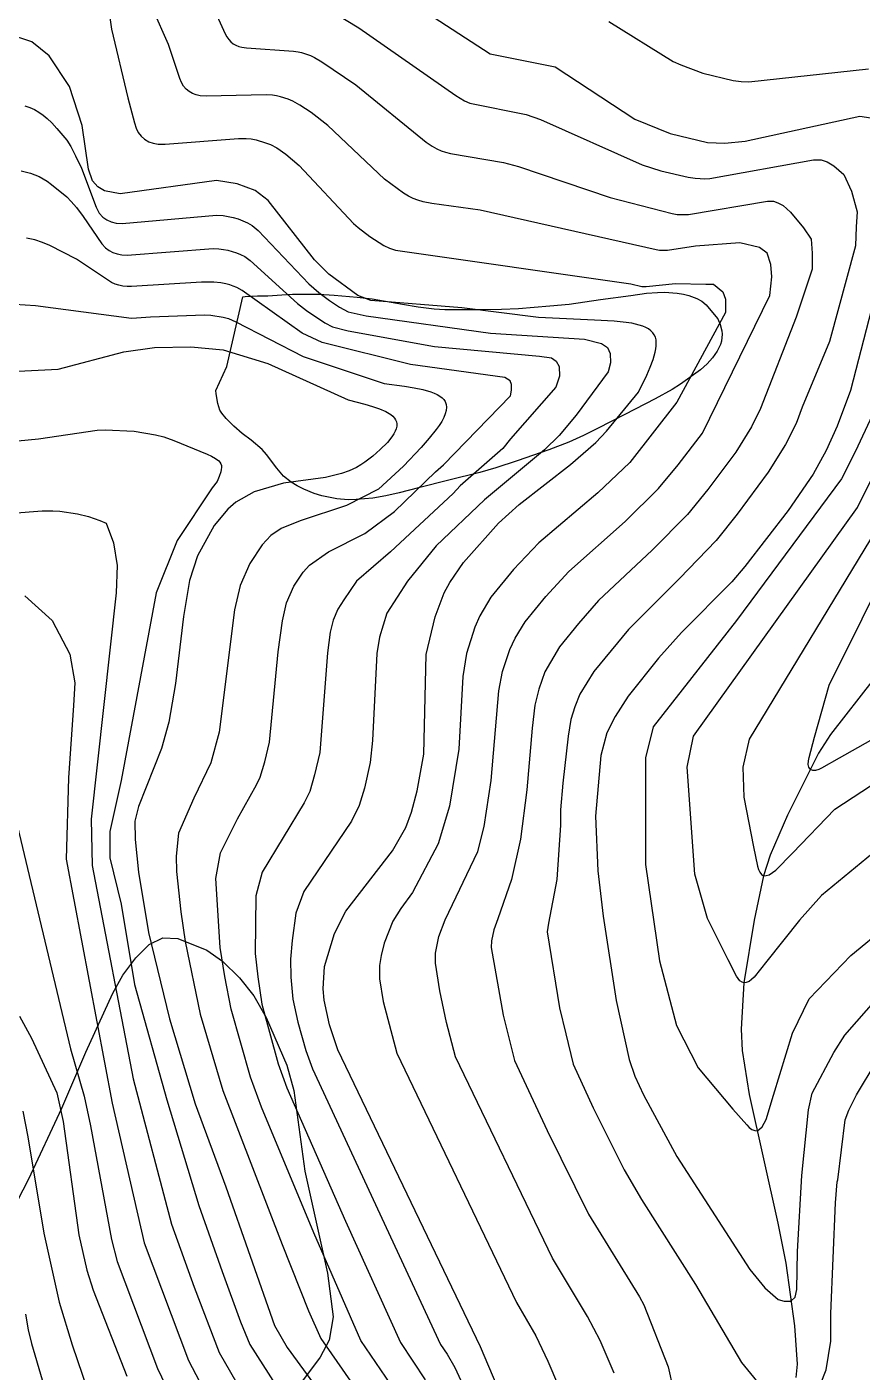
# Model space of a CAD drawing. Extents: x 197794 to 200030, y 561152 to 563931.
# Drawn here: x 198070.8 to 198212.3, y 562998.3 to 563226.1 of the extents above; entities that cross this region are included whole.
import ezdxf

# ---------------------------------------------------------------- set-up
doc = ezdxf.new("R2010")
doc.units = 0
for name, color, linetype in [('E0022112', 5, 'CONTINUOUS'), ('F0017111', 30, 'CONTINUOUS'), ('F0017114', 7, 'CONTINUOUS'), ('G0037213', 32, 'CONTINUOUS')]:
    doc.layers.add(name, color=color, linetype=linetype)

msp = doc.modelspace()

# ---------------------------------------------------------------- linework, layer by layer
at = {"layer": 'E0022112', "flags": 128}
msp.add_lwpolyline([(198214.35, 563115.77), (198206.92, 563106.32), (198204.9, 563103.12), (198199.64, 563092.64), (198196.73, 563085.84), (198195.55, 563082.37), (198193.97, 563074.88), (198192.27, 563064.23), (198191.78, 563056.43), (198191.97, 563052.77), (198193.13, 563045.34), (198198, 563023.55), (198199.35, 563016.78), (198200.81, 563006.17), (198201.29, 562999.66), (198201.069, 562997.452)], dxfattribs=at)
at = {"layer": 'F0017111'}
for points, elevation in [([(198170.28, 562998.18), (198167.9, 563003.69), (198165.78, 563007.78), (198159.81, 563017.62), (198143.4, 563051.71), (198141.88, 563057.52), (198140.75, 563062.89), (198139.99, 563067.57), (198140.01, 563069.28), (198140.58, 563072.09), (198141.66, 563074.91), (198147.2, 563086.47), (198148.26, 563090.73), (198149.41, 563098.51), (198150.75, 563113.68), (198151.38, 563116.98), (198152.59, 563120.67), (198153.5, 563122.58), (198155.21, 563125.35), (198158.71, 563129.65), (198162.57, 563133.87), (198172.12, 563142.35), (198177.81, 563147.93), (198181.14, 563151.92), (198185.268, 563157.315), (198196.647, 563180.618), (198196.966, 563183.801), (198196.807, 563185.87), (198196.17, 563187.779), (198194.895, 563188.734), (198191.551, 563189.53), (198184.071, 563188.95), (198179.29, 563188.221), (198178.84, 563188.208), (198178.426, 563188.218), (198177.975, 563188.255), (198177.371, 563188.352), (198147.571, 563195.08), (198139.355, 563196.183), (198137.904, 563196.461), (198136.998, 563196.735), (198136.213, 563197.056), (198135.441, 563197.442), (198134.605, 563197.944), (198131.366, 563200.315), (198121.736, 563209.409), (198118.956, 563211.575), (198116.999, 563212.866), (198115.812, 563213.523), (198115.052, 563213.852), (198113.737, 563214.274), (198113.07, 563214.432), (198112.37, 563214.545), (198111.34, 563214.599), (198101.148, 563214.378), (198100.145, 563214.441), (198099.459, 563214.579), (198098.826, 563214.805), (198098.246, 563215.137), (198097.741, 563215.569), (198097.325, 563216.082), (198096.989, 563216.658), (198096.692, 563217.369), (198094.764, 563223.099), (198089.431, 563235.112)], 365), ([(198084.605, 563229.31), (198085.115, 563225.714), (198087.879, 563214.086), (198088.98, 563209.872), (198089.287, 563208.964), (198089.654, 563208.239), (198090.129, 563207.596), (198090.721, 563207.06), (198091.415, 563206.658), (198092.181, 563206.396), (198093.013, 563206.255), (198094.207, 563206.232), (198106.646, 563207.215), (198107.936, 563207.217), (198108.796, 563207.116), (198109.609, 563206.954), (198111.207, 563206.489), (198112.049, 563206.158), (198113.113, 563205.606), (198114.653, 563204.561), (198116.914, 563202.604), (198126.125, 563192.799), (198126.908, 563192.111), (198128.893, 563190.629), (198131.277, 563189.096), (198132.227, 563188.625), (198133.218, 563188.292), (198173.101, 563182.58), (198174.976, 563182.154), (198175.221, 563182.127), (198175.69, 563182.112), (198180.685, 563182.629), (198185.818, 563182.528), (198187.092, 563182.528), (198188.684, 563181.255), (198189.162, 563179.982), (198189.162, 563177.754), (198180.879, 563162.58), (198172.95, 563152.32), (198167.51, 563147.18), (198157.51, 563138.76), (198153.22, 563134.2), (198149.4, 563129.54), (198147.5, 563126.41), (198146.65, 563124.45), (198145.27, 563120), (198144.65, 563116.09), (198143.96, 563103.81), (198142.35, 563094.16), (198140.46, 563087.77), (198136.09, 563079.56), (198134.11, 563076.86), (198132.75, 563074.71), (198131.31, 563070.94), (198130.78, 563068.88), (198130.54, 563067.2), (198130.51, 563064.93), (198131.16, 563061.06), (198133.44, 563052.32), (198153.72, 563010.14), (198157.02, 563004.48), (198159.02, 563000.2), (198160.84, 562995.96)], 370), ([(198102.367, 563229.238), (198104.379, 563224.936), (198104.667, 563224.402), (198104.965, 563223.97), (198105.316, 563223.581), (198105.726, 563223.245), (198106.187, 563222.976), (198106.683, 563222.777), (198107.216, 563222.636), (198107.979, 563222.525), (198115.918, 563221.985), (198116.741, 563221.88), (198117.29, 563221.758), (198117.81, 563221.609), (198118.842, 563221.237), (198119.503, 563220.925), (198120.762, 563220.2), (198126.483, 563216.284), (198138.41, 563206.561), (198139.44, 563205.887), (198140.236, 563205.456), (198140.971, 563205.136), (198141.715, 563204.872), (198142.569, 563204.639), (198151.534, 563203.16), (198154.088, 563202.462), (198169.598, 563197.235), (198180.094, 563194.489), (198180.974, 563194.355), (198181.631, 563194.309), (198182.234, 563194.302), (198182.889, 563194.33), (198196.26, 563196.613), (198197.267, 563196.575), (198198.014, 563196.331), (198198.886, 563195.837), (198200.171, 563194.724), (198202.381, 563192.076), (198203.655, 563190.166), (198203.814, 563187.779), (198203.814, 563185.074), (198201.128, 563176.951), (198195.08, 563161.48), (198193.55, 563158.4), (198190.9, 563154.1), (198186.12, 563147.77), (198182.68, 563143.53), (198176.73, 563137.52), (198167.63, 563128.98), (198164.21, 563125.09), (198161.02, 563121.16), (198158.53, 563116.89), (198157.49, 563113.97), (198156.86, 563111.26), (198156.4, 563107.34), (198155.49, 563096.95), (198154.43, 563088.59), (198152.9, 563081.74), (198150.58, 563075.11), (198149.86, 563073.23), (198149.48, 563071.35), (198149.46, 563070.22), (198151.45, 563058.76), (198153.37, 563051.1), (198158.93, 563039.24), (198165.9, 563025.1), (198174.54, 563011.09), (198175.31, 563009.75), (198179.4, 562999.25), (198183.65, 562980.03)], 360), ([(198122.712, 563228.542), (198127.019, 563225.955), (198143.429, 563214.476), (198144.902, 563213.561), (198145.809, 563213.207), (198155.339, 563211.275), (198157.778, 563210.414), (198175.02, 563202.758), (198178.209, 563201.722), (198182.818, 563200.627), (198183.973, 563200.456), (198184.836, 563200.4), (198185.628, 563200.396), (198186.488, 563200.44), (198204.047, 563203.605), (198205.369, 563203.564), (198206.349, 563203.245), (198207.491, 563202.596), (198209.171, 563201.128), (198210.503, 563198.282), (198211.458, 563194.781), (198211.299, 563192.235), (198211.14, 563189.052), (198206.742, 563172.818), (198202.143, 563161.732), (198201.1, 563158.96), (198199.32, 563155.39), (198196.39, 563150.69), (198191.11, 563143.62), (198187.55, 563139.14), (198181.34, 563132.69), (198172.69, 563124.08), (198166.83, 563116.97), (198164.47, 563113.11), (198163.6, 563110.96), (198162.96, 563108.84), (198162.46, 563105.99), (198161.55, 563098.06), (198161.2, 563093.51), (198161.16, 563090.95), (198160.58, 563081.74), (198159.14, 563074.37), (198158.94, 563072.86), (198161.02, 563060), (198162.07, 563055.6), (198163.34, 563050.48), (198166.72, 563043.06), (198171.99, 563032.58), (198174.93, 563027.54), (198184.07, 563013.17), (198191.86, 562999.99), (198196.67, 562994.11)], 355), ([(198169.397, 563227), (198180.294, 563220.237), (198181.56, 563219.654), (198185.289, 563218.258), (198190.426, 563217.02), (198191.765, 563216.842), (198193.105, 563216.815), (198213.386, 563218.989)], 345), ([(198070.43, 563212.751), (198071.261, 563212.451), (198072.056, 563212.091), (198072.812, 563211.661), (198073.526, 563211.169), (198074.226, 563210.6), (198074.991, 563209.869), (198075.874, 563208.915), (198077.525, 563206.901), (198078.219, 563205.823), (198079.037, 563204.287), (198079.999, 563202.175), (198082.494, 563195.56), (198083.041, 563194.539), (198083.614, 563193.902), (198084.292, 563193.427), (198085.066, 563193.087), (198085.908, 563192.875), (198086.92, 563192.781), (198102.923, 563194.22), (198104.006, 563194.154), (198104.87, 563194.018), (198105.715, 563193.825), (198106.543, 563193.571), (198107.351, 563193.267), (198108.137, 563192.916), (198108.925, 563192.471), (198109.96, 563191.634), (198118.551, 563182.572), (198120.243, 563181.108), (198122.024, 563179.777), (198123.728, 563178.647), (198125.19, 563177.868), (198128.239, 563177.161), (198149.308, 563174.265), (198165.265, 563173.218), (198168.113, 563172.487), (198169.171, 563171.836), (198169.577, 563170.779), (198169.659, 563169.235), (198169.252, 563167.69), (198163.82, 563160.384), (198160.93, 563156.92), (198158.48, 563154.51), (198148.3, 563146.02), (198140.14, 563138.25), (198135.28, 563132.24), (198131.75, 563126.85), (198130.53, 563122.75), (198130.05, 563119.98), (198129.35, 563105.27), (198128.95, 563101.57), (198127.97, 563097.2), (198127.07, 563094.25), (198125.78, 563091.62), (198117.71, 563079.69), (198116.33, 563076.04), (198115.74, 563071.42), (198115.42, 563068.23), (198115.49, 563065.19), (198115.82, 563061.46), (198116.69, 563057.57), (198118.06, 563052.78), (198119.15, 563049.7), (198140.86, 563002.99), (198141.99, 563001.36), (198143.27, 562999.11), (198145.25, 562994.86)], 380), ([(198069.787, 563201.723), (198071.369, 563201.321), (198072.112, 563201.058), (198072.826, 563200.743), (198073.51, 563200.382), (198074.189, 563199.964), (198074.945, 563199.432), (198077.523, 563197.312), (198078.27, 563196.559), (198079.194, 563195.488), (198080.333, 563194.013), (198083.492, 563189.383), (198084.114, 563188.665), (198084.698, 563188.216), (198085.352, 563187.883), (198086.078, 563187.648), (198086.855, 563187.51), (198087.784, 563187.46), (198102.355, 563188.593), (198103.315, 563188.535), (198104.074, 563188.423), (198104.819, 563188.269), (198105.55, 563188.069), (198106.267, 563187.831), (198106.966, 563187.556), (198107.673, 563187.204), (198108.617, 563186.535), (198116.606, 563179.267), (198118.147, 563178.07), (198121.262, 563176.008), (198122.553, 563175.336), (198125.209, 563174.638), (198139.813, 563172.005), (198157.617, 563170.373), (198159.651, 563170.048), (198160.464, 563169.479), (198160.953, 563168.584), (198161.034, 563166.958), (198160.383, 563165.088), (198152.719, 563156.323), (198151.413, 563154.702), (198144.17, 563148.38), (198142.97, 563147.1), (198132.37, 563137.21), (198126.63, 563132.26), (198124.5, 563129.11), (198123.48, 563127.53), (198122.65, 563125.67), (198122.18, 563123.62), (198121.7, 563120.13), (198120.42, 563103.27), (198119.53, 563099.44), (198118.69, 563096.67), (198117.73, 563094.7), (198110.63, 563082.99), (198109.55, 563078.98), (198109.47, 563069.23), (198109.91, 563065.26), (198110.6, 563060.63), (198113.37, 563050.53), (198114.84, 563046.46), (198124.78, 563023.87), (198134.09, 563003.33), (198138.28, 562997.05)], 385), ([(198133.29, 562994.98), (198127.33, 563003.67), (198119.39, 563021.9), (198110.53, 563043.22), (198108.68, 563048.28), (198105.38, 563059.8), (198104.33, 563065.32), (198103.52, 563070.23), (198102.76, 563081.93), (198103.55, 563086.28), (198106.48, 563092.01), (198109.67, 563097.78), (198110.32, 563099.09), (198111.09, 563101.68), (198111.9, 563104.97), (198113.35, 563120.28), (198114.06, 563125.52), (198114.78, 563128.59), (198116.02, 563131.38), (198117.56, 563133.76), (198118.66, 563134.95), (198121.85, 563137.22), (198128.04, 563140.31), (198133.08, 563144.02), (198140.03, 563150.74), (198141.373, 563151.934), (198152.735, 563163.625), (198152.897, 563164.6), (198152.897, 563165.576), (198152.653, 563166.145), (198151.758, 563166.714), (198135.792, 563168.918), (198120.806, 563172.685), (198117.414, 563174.249), (198107.241, 563181.454), (198106.371, 563181.96), (198105.746, 563182.214), (198105.13, 563182.411), (198104.469, 563182.583), (198103.66, 563182.74), (198102.451, 563182.863), (198100.372, 563182.887), (198088.47, 563182.131), (198087.743, 563182.148), (198087.034, 563182.218), (198086.358, 563182.351), (198085.733, 563182.549), (198085.136, 563182.818), (198084.42, 563183.252), (198079.154, 563186.791), (198074.683, 563189.09), (198073.439, 563189.614), (198072.113, 563190.04), (198070.707, 563190.335)], 390), ([(198068.746, 563179.159), (198072.259, 563178.951), (198088.472, 563176.804), (198089.32, 563176.81), (198091.69, 563177.027), (198100.86, 563177.362), (198101.928, 563177.271), (198104.019, 563176.947), (198104.933, 563176.715), (198106.183, 563176.18), (198117.609, 563170.299), (198131.322, 563165.698), (198134.769, 563165.254), (198136.385, 563164.992), (198137.871, 563164.682), (198139.186, 563164.309), (198139.766, 563164.094), (198140.286, 563163.857), (198140.742, 563163.595), (198141.128, 563163.309), (198141.439, 563162.994), (198141.669, 563162.649), (198141.835, 563162.19), (198141.882, 563161.688), (198141.82, 563161.145), (198141.655, 563160.564), (198141.396, 563159.948), (198141.05, 563159.3), (198140.625, 563158.623), (198140.13, 563157.92), (198138.958, 563156.446), (198137.597, 563154.903), (198134.56, 563151.7), (198130.34, 563147.82), (198124.95, 563145.08), (198117.1, 563142.45), (198113.87, 563141.16), (198112.08, 563139.99), (198110.61, 563138.41), (198108.56, 563135.24), (198106.9, 563131.52), (198105.95, 563127.41), (198103.37, 563106.68), (198101.94, 563101.52), (198099.05, 563095.51), (198096.46, 563089.58), (198096.07, 563085.71), (198096.11, 563083.12), (198096.84, 563076.26), (198097.57, 563071.23), (198100.16, 563058.97), (198103.99, 563046.02), (198114.01, 563019.94), (198118.5, 563008.74), (198120.56, 563004.01), (198128.3, 562992.92)], 395), ([(198216.4, 563165.48), (198211.14, 563154.27), (198208.8, 563149.56), (198191.02, 563125.62), (198176.9, 563107.57), (198175.59, 563102.34), (198175.59, 563084.29), (198177.94, 563067.99), (198180.81, 563057.01), (198184.51, 563049.83), (198190.4, 563042.87), (198192.74, 563040.18), (198193.16, 563039.78), (198193.62, 563039.43), (198194.1, 563039.26), (198194.5, 563039.2), (198194.91, 563039.46), (198195.36, 563039.88), (198195.71, 563040.48), (198196.04, 563041.1), (198197.29, 563045.21), (198200.49, 563055.71), (198203.32, 563061.53), (198210.39, 563068.86), (198216.41, 563073.83)], 345), ([(198214.05, 563086.12), (198205.42, 563079.06), (198201.67, 563074.85), (198196.15, 563067.91), (198193.99, 563065.2), (198193.55, 563064.83), (198193.12, 563064.48), (198192.66, 563064.3), (198192.27, 563064.23), (198191.95, 563064.36), (198191.58, 563064.6), (198191.27, 563064.98), (198190.99, 563065.4), (198189.58, 563068.13), (198186.06, 563075.16), (198183.96, 563082.67), (198182.65, 563100.77), (198183.7, 563106), (198211.49, 563144.74), (198219.18, 563160.13)], 340), ([(198056.872, 563154.852), (198072.733, 563156.359), (198082.663, 563157.802), (198084.021, 563157.874), (198088.957, 563157.628), (198092.555, 563157.05), (198093.951, 563156.706), (198095.643, 563156.07), (198101.346, 563153.745), (198102.078, 563153.407), (198102.747, 563153.043), (198103.287, 563152.629), (198103.489, 563152.395), (198103.635, 563152.139), (198103.725, 563151.83), (198103.747, 563151.494), (198103.711, 563151.135), (198103.627, 563150.756), (198103.352, 563149.958), (198102.999, 563149.13), (198102.191, 563148.054), (198096.26, 563139.164), (198092.659, 563130.275), (198086.729, 563098.528), (198084.822, 563089.85), (198084.822, 563085.406), (198086.729, 563077.575), (198089.024, 563063.954), (198094.504, 563044.431), (198099.89, 563026.57), (198103.86, 563015.36), (198106.97, 563006.84), (198108.57, 563003.01), (198118.63, 562987.23)], 405), ([(198052.985, 563142.596), (198073.39, 563144.133), (198075.192, 563144.166), (198076.34, 563144.104), (198079.344, 563143.625), (198081.186, 563143.179), (198083.111, 563142.531), (198084.181, 563142.098), (198085.458, 563138.741), (198086.093, 563134.931), (198085.881, 563130.275), (198081.645, 563091.967), (198081.857, 563084.136), (198088.8, 563048.02), (198095.28, 563023.41), (198099.11, 563012.75), (198103.35, 563001.66), (198115.93, 562979.83)], 410), ([(198214.69, 563140.93), (198193.12, 563105.48), (198192.07, 563100.77), (198192.26, 563095.7), (198193.88, 563087.27), (198194.55, 563083.98), (198194.72, 563083.46), (198194.94, 563082.96), (198195.25, 563082.6), (198195.55, 563082.37), (198196.01, 563082.4), (198196.56, 563082.56), (198197.11, 563082.92), (198197.66, 563083.3), (198200.48, 563086.22), (198207.68, 563093.67), (198215.36, 563098.67)], 335), ([(198215.88, 563106.52), (198208.37, 563102.26), (198205.42, 563100.61), (198204.93, 563100.38), (198204.41, 563100.22), (198203.93, 563100.2), (198203.52, 563100.36), (198203.25, 563100.75), (198203.14, 563101.24), (198203.18, 563101.81), (198203.29, 563102.38), (198204.23, 563105.83), (198206.7, 563114.63), (198217.89, 563137.12)], 330), ([(198070.408, 563129.797), (198075.079, 563125.619), (198078.044, 563119.904), (198078.891, 563115.036), (198078.68, 563111.227), (198077.832, 563098.951), (198077.409, 563085.194), (198085.244, 563043.874), (198090.67, 563020.24), (198098.13, 563000.32), (198109.76, 562978.26)], 415), ([(198066.818, 563100.644), (198078.142, 563053.085), (198080.47, 563045.08), (198081.56, 563040.03), (198085.09, 563020.82), (198086.06, 563017.08), (198092.91, 562998.97), (198103.6, 562976.7)], 420), ([(198205.21, 562996.3), (198206.18, 562998.7), (198207, 563003.6), (198207, 563008.24), (198207.77, 563027), (198208.04, 563030.54), (198208.19, 563030.9), (198209.43, 563041.06), (198210.03, 563042.68), (198211.35, 563045.26), (198214.64, 563050.82)], 355), ([(198070.07, 563042.5), (198070.96, 563038.19), (198073.64, 563021.89), (198076.26, 563010.17), (198078.44, 563002.98), (198084.43, 562985.43)], 430), ([(198070.55, 563008.13), (198071.01, 563005.48), (198071.53, 563003.21), (198075.18, 562990.87)], 435)]:
    msp.add_lwpolyline(points, dxfattribs=dict(at, elevation=elevation))
at = {"layer": 'F0017114'}
for points, elevation in [([(198133.312, 563231.887), (198149.271, 563221.52), (198160.283, 563219.317), (198173.799, 563210.446), (198179.741, 563208.065), (198186.067, 563206.542), (198189.044, 563206.408), (198192.443, 563206.738), (198211.883, 563210.953), (198214.517, 563210.564)], 350), ([(198152.65, 562990.77), (198147.63, 563002.65), (198123.47, 563052.93), (198122.02, 563057.14), (198121.13, 563061.32), (198120.95, 563063.26), (198121.2, 563066.99), (198122.87, 563072.62), (198124.79, 563076.4), (198132.71, 563086.57), (198134.97, 563090.52), (198135.93, 563093.15), (198136.9, 563096.78), (198138.04, 563102.95), (198138.4, 563119.82), (198139.92, 563126.2), (198141.49, 563130.25), (198142.45, 563132.05), (198144.74, 563135.42), (198150.7, 563142.09), (198154.19, 563145.21), (198162.9, 563152.01), (198167.16, 563155.75), (198169, 563157.67), (198174.396, 563164.272), (198175.782, 563167.111), (198176.385, 563168.478), (198176.881, 563169.782), (198177.234, 563171.002), (198177.346, 563171.574), (198177.408, 563172.118), (198177.417, 563172.63), (198177.368, 563173.107), (198177.256, 563173.548), (198177.077, 563173.95), (198176.817, 563174.323), (198176.486, 563174.654), (198176.087, 563174.946), (198175.625, 563175.201), (198175.106, 563175.422), (198174.534, 563175.612), (198173.25, 563175.91), (198171.813, 563176.119), (198170.26, 563176.259), (198166.962, 563176.428), (198157.468, 563176.903), (198144.493, 563178.541), (198129.036, 563179.762), (198126.865, 563180.632), (198121.958, 563184.209), (198119.515, 563186.668), (198111.673, 563196.699), (198109.457, 563198.377), (198106.417, 563199.527), (198102.91, 563200.082), (198086.601, 563197.84), (198083.895, 563198.346), (198082.816, 563198.998), (198081.918, 563200.039), (198081.211, 563202.015), (198080.135, 563209.424), (198077.972, 563216.019), (198074.556, 563221.193), (198071.629, 563223.577), (198067.467, 563224.905)], 375), ([(198216.546, 563188.547), (198210.29, 563164.56), (198208.08, 563158.51), (198206.19, 563154.38), (198203.97, 563150.37), (198199.78, 563144.19), (198192.41, 563134.75), (198190.19, 563132.14), (198181.71, 563123.58), (198177.76, 563119.19), (198172.63, 563112.78), (198170.42, 563109.34), (198169.01, 563106.56), (198168.03, 563102.74), (198167.11, 563092.49), (198167.5, 563083.21), (198168.41, 563075.51), (198170.59, 563061.25), (198172.84, 563051.28), (198173.77, 563048.46), (198175.25, 563045.28), (198180.92, 563034.85), (198193.28, 563015.69), (198195.81, 563012.61), (198198.05, 563010.65), (198199.07, 563010.37), (198200.19, 563010.37), (198200.94, 563011.02), (198201.22, 563012.33), (198201.31, 563018.77), (198202.06, 563031.65), (198203.21, 563042.72), (198203.81, 563045.56), (198207.48, 563052.44), (198209.34, 563055.37), (198215.05, 563061.9)], 350), ([(198062.499, 563167.467), (198076.074, 563168.15), (198087.195, 563171.06), (198092.389, 563171.798), (198098.564, 563171.907), (198104.012, 563171.44), (198111.607, 563169.116), (198125.193, 563162.957), (198128.011, 563162.222), (198129.324, 563161.83), (198130.521, 563161.409), (198131.565, 563160.949), (198132.416, 563160.441), (198132.757, 563160.166), (198133.036, 563159.876), (198133.248, 563159.568), (198133.387, 563159.242), (198133.453, 563158.869), (198133.435, 563158.474), (198133.338, 563158.06), (198133.168, 563157.627), (198132.931, 563157.178), (198132.632, 563156.713), (198131.871, 563155.742), (198130.632, 563154.547), (198129.363, 563153.407), (198128.034, 563152.377), (198127.338, 563151.92), (198126.616, 563151.511), (198125.377, 563150.953), (198124.078, 563150.504), (198121.38, 563149.79), (198114.25, 563148.84), (198109.3, 563147.38), (198106.17, 563145.61), (198104.82, 563144.45), (198102.49, 563141.65), (198099.7, 563136.53), (198098.35, 563132.35), (198097.32, 563126.27), (198095.97, 563114.9), (198094.85, 563108.38), (198093.57, 563103.94), (198089.69, 563094.11), (198089.08, 563091.64), (198089.13, 563088.51), (198089.7, 563082.97), (198091.39, 563072.78), (198094.94, 563058.14), (198099.31, 563043.77), (198104.5, 563029.73), (198112.74, 563006.21), (198114.85, 563002.49), (198124.06, 562989.9)], 400), ([(198069.526, 563058.593), (198071.552, 563054.906), (198075.848, 563045.65), (198076.93, 563040.78), (198079.55, 563021.56), (198080.92, 563015.63), (198081.98, 563012.21), (198087.69, 562997.63)], 425)]:
    msp.add_lwpolyline(points, dxfattribs=dict(at, elevation=elevation))
at = {"layer": 'G0037213', "flags": 128}
msp.add_lwpolyline([(198107.369, 563180.404), (198107.758, 563180.452), (198109.824, 563180.565), (198111.607, 563180.565), (198114.741, 563180.761), (198115.78, 563180.868), (198120.219, 563180.817), (198122.851, 563180.699), (198126.724, 563180.353), (198129.25, 563180.035), (198134.404, 563179.151), (198137.054, 563178.692), (198139.769, 563178.38), (198141.605, 563178.263), (198147.29, 563178.229), (198151.191, 563178.284), (198154.066, 563178.409), (198159.384, 563178.848), (198162.642, 563179.168), (198167.966, 563179.931), (198173.09, 563180.63), (198175.775, 563180.985), (198177.623, 563181.145), (198178.791, 563181.181), (198180.958, 563181.004), (198181.997, 563180.863), (198182.953, 563180.627), (198184.293, 563180.132), (198185.114, 563179.666), (198185.864, 563179.035), (198187.505, 563177.07), (198187.812, 563176.651), (198188.25, 563175.683), (198188.522, 563174.632), (198188.575, 563174.066), (198188.457, 563172.903), (198188.286, 563172.306), (198187.726, 563171.167), (198186.947, 563170.081), (198186.027, 563169.035), (198184.876, 563168.037), (198181.536, 563165.604), (198180.096, 563164.683), (198177.204, 563163.1), (198172.058, 563160.489), (198167.467, 563158.126), (198165.053, 563156.927), (198162.574, 563155.811), (198159.187, 563154.475), (198153.833, 563152.638), (198150.221, 563151.432), (198147.536, 563150.634), (198142.277, 563149.34), (198137.119, 563148.027), (198133.866, 563147.188), (198131.576, 563146.685), (198129.404, 563146.33), (198126.583, 563146.058), (198125.225, 563145.998), (198123.295, 563146.169), (198120.733, 563146.699), (198119.47, 563147.112), (198117.669, 563147.855), (198116.547, 563148.397), (198115.567, 563148.987), (198114.227, 563150.049), (198113.093, 563151.365), (198111.369, 563153.684), (198110.648, 563154.564), (198108.794, 563156.115), (198107.247, 563157.248), (198105.824, 563158.481), (198104.537, 563159.779), (198103.781, 563160.676), (198103.48, 563161.184), (198103.102, 563162.317), (198102.841, 563163.97), (198102.806, 563164.513), (198104.652, 563168.598)], close=True, dxfattribs=at)
msp.add_lwpolyline([(198068.19, 563025.37), (198071.13, 563031.07), (198076.72, 563043.01), (198080.74, 563052.51), (198085.31, 563062.51), (198087.03, 563065.55), (198089.21, 563068.46), (198091.47, 563070.72), (198093.82, 563071.89), (198096.35, 563071.75), (198101.27, 563069.77), (198103.92, 563067.91), (198106.77, 563065.08), (198109.2, 563062.02), (198111.29, 563058.4), (198114.81, 563050.32), (198116, 563046), (198117.88, 563032.34), (198121.71, 563015.1), (198122.65, 563007.68), (198121.98, 563003.77), (198120.46, 563000.9), (198116.96, 562996.19)], dxfattribs=at)

doc.saveas('drawing.dxf')
